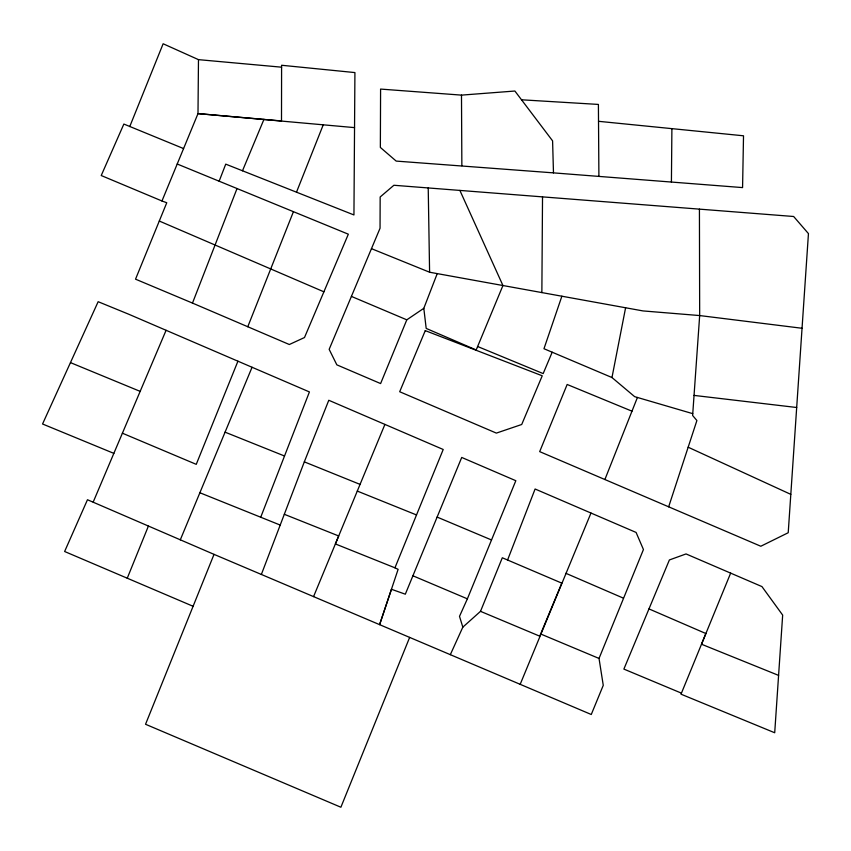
<?xml version="1.0" encoding="UTF-8"?>
<svg xmlns="http://www.w3.org/2000/svg" width="851" height="851" viewBox="0 0 851 851"><rect width="100%" height="100%" fill="white"/><g stroke="black" fill="none" stroke-linecap="round" stroke-linejoin="round"><path stroke-width="1.28" d="M183.582 148.574L123.863 124.055L101.226 175.529L161.967 200.985L197.996 113.608L281.5 120.948L281.596 65.261L354.92 72.58L353.942 214.952L225.738 164.137L219.143 181.199M541.864 292.584L542.523 196.868M129.756 126.565L163.137 43.763L198.474 59.644L197.996 113.608L354.537 127.618M671.418 182.05L671.896 128.639M692.757 413.66L634.644 396.651L611.975 377.536L625.602 307.775M668.663 506.813L696.895 420.532L692.629 415.49L699.671 315.561L699.426 209.133M561.883 296.212L543.97 348.729L611.975 377.536M261.363 574.457L304.318 461.859L328.784 400.268L443.211 449.488L394.949 567.819L398.119 569.34L379.599 624.655L391.439 589.275L405.321 594.189L461.721 457.444L515.823 480.709L467.38 598.838L459.508 616.347L462.827 627.155L450.328 654.674M459.88 190.411L502.941 285.521L476.198 349.963L426.191 328.422L423.809 308.317L437.233 273.607M507.579 560.011L535.098 489.006L636.091 532.439L643.441 549.533L599.03 658.44L603.263 685.342L591.264 714.5L214.026 554.363L87.472 499.739L64.623 551.501L193.103 606.284M177.221 164.009L348.336 234.195L304.498 337.528L289.329 344.517L192.486 303.084L237.035 188.539M260.725 517.227L309.424 391.939L128.841 314.274L98.152 301.701L42.55 423.989L113.843 453.37L166.094 330.294M296.499 192.177L323.263 124.757M247.779 326.741L293.435 211.665M604.891 479.528L637.42 397.46M237.929 361.196L196.251 464.348L122.342 433.17M214.026 554.363L145.542 724.265L340.889 807.237L409.65 637.41M127.235 578.265L148.382 526.131M520.184 684.321L590.977 513.047M480.507 611.337L502.313 557.767L561.798 583.137L539.736 636.176L480.507 611.337L462.827 627.155M681.438 693.15L681.023 694.182L774.708 732.754L782.665 615.092L761.943 586.584L686.044 553.937L669.386 559.958L623.879 669.088L681.438 693.15L730.658 573.117M423.809 308.317L406.799 319.827L380.61 383.567L336.836 364.845L329.156 349.346L380.046 228.249L380.163 196.985L393.896 185.263L793.643 216.494L808.45 233.599L788.217 532.726L760.815 546.246L539.683 451.626L567.16 384.471L631.985 411.182M313.562 596.615L384.907 424.415M180.295 539.853L252.056 367.26M242.492 170.785L263.959 119.342M552.182 352.208L543.172 373.589L477.634 346.506M93.184 502.111L113.843 453.37M553.48 172.87L396.194 161.094L380.354 147.436L380.588 89.078L461.487 95.121L514.887 91.025L552.586 140.862L553.48 172.87L742.572 187.592L743.519 135.798L598.519 121.31M521.514 99.79L598.402 104.428L598.902 176.402M281.596 67.186L198.474 59.644M694.044 395.407L796.685 407.501M802.046 328.273L699.671 315.561L643.005 310.923L429.595 272.224L371.462 248.662M161.967 200.985L166.764 202.74L135.532 279.171L192.486 303.084M284.319 514.291L338.698 535.97L335.39 543.938L394.949 567.819M225.068 432.159L284.521 456.008M357.292 491.08L416.511 514.951M199.879 492.75L280.202 525.067M304.318 461.859L360.058 484.389M778.591 675.386L701.501 644.228L705.883 633.538L648.973 608.901M70.484 362.622L139.989 391.3M540.63 633.974L599.03 658.44M437.127 517.078L491.527 539.97M351.399 296.403L406.799 319.827M412.916 575.787L467.38 598.838M159.297 221.037L323.891 291.808M565.883 573.308L623.209 598.072M688.161 447.211L790.813 494.367M428.223 187.943L429.595 272.224M461.487 95.121L461.859 165.732M425.266 330.624L399.693 391.737L496.367 433.106L521.716 424.489L542.236 375.791L425.266 330.624"/></g></svg>
